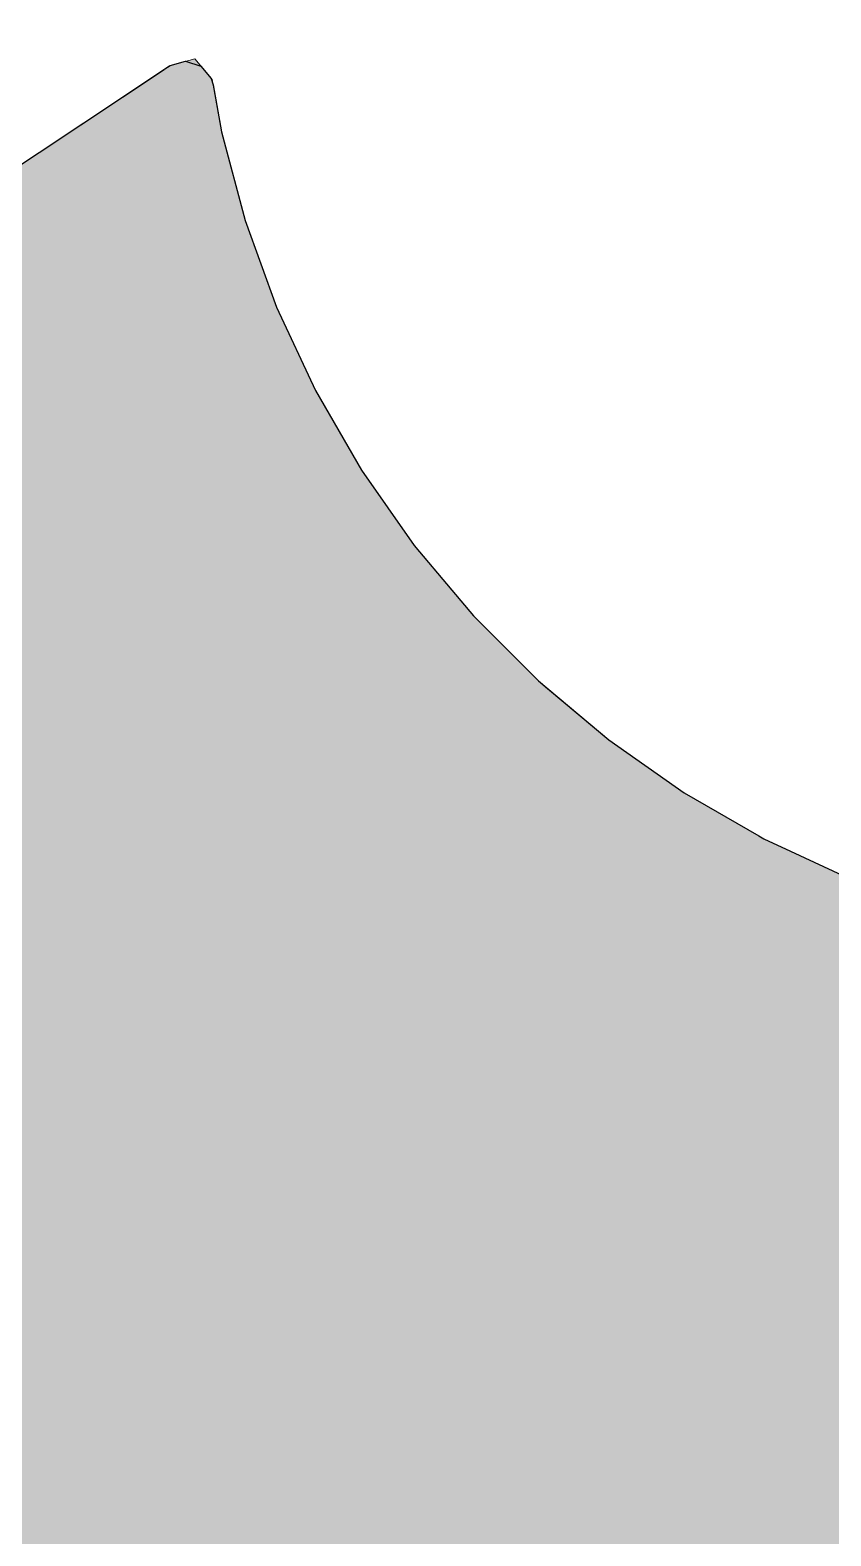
# Model space of a CAD drawing. Header units: millimetres. Extents: x -3894 to -3474, y -291 to 6.
# Drawn here: x -3740.47 to -3736.98, y -65.32 to -58.74 of the extents above; entities that cross this region are included whole.
import ezdxf

# ---------------------------------------------------------------- set-up
doc = ezdxf.new("R2010")
doc.units = ezdxf.units.MM
doc.layers.add('BLACK', color=7, linetype='Continuous')

msp = doc.modelspace()

# ---------------------------------------------------------------- hatches: boundary and pattern name
msp.add_hatch(color=256).paths.add_polyline_path([(-3737.9462, -61.8393), (-3737.6171, -62.0698), (-3737.2692, -62.2706), (-3737.2692, -62.2706), (-3737.1525, -62.3251), (-3736.9051, -62.4404), (-3736.5276, -62.5778), (-3736.5276, -62.5778), (-3736.5276, -62.5778), (-3736.4219, -62.6061), (-3736.1396, -62.6818), (-3735.744, -62.7515), (-3735.5439, -62.769), (-3734.6675, -75.4013), (-3740.1437, -75.7812), (-3740.0409, -75.5837), (-3739.8704, -75.1722), (-3739.7365, -74.7474), (-3739.6401, -74.3126), (-3739.582, -73.871), (-3739.5625, -73.4261), (-3739.5706, -73.2418), (-3739.582, -72.9811), (-3739.6401, -72.5395), (-3739.7365, -72.1047), (-3739.8704, -71.6799), (-3739.96, -71.4638), (-3740.0409, -71.2684), (-3740.2465, -70.8734), (-3740.2465, -70.8734), (-3740.2465, -70.8734), (-3740.4858, -70.4977), (-3740.757, -70.1444), (-3740.757, -70.1444), (-3740.8281, -70.0668), (-3741.0579, -69.816), (-3741.3862, -69.5151), (-3741.3863, -69.5151), (-3741.7396, -69.244), (-3741.8719, -69.1597), (-3742.0428, -69.0508), (-3742.1152, -69.0047), (-3742.1152, -69.0047), (-3742.5103, -68.799), (-3742.9218, -68.6286), (-3742.9218, -68.6286), (-3743.3465, -68.4947), (-3743.7814, -68.3983), (-3744.2229, -68.3401), (-3744.6679, -68.3207), (-3745.1129, -68.3401), (-3745.5544, -68.3983), (-3745.9893, -68.4947), (-3746.414, -68.6286), (-3746.4141, -68.6286), (-3746.8255, -68.799), (-3747.2206, -69.0047), (-3747.5962, -69.244), (-3747.9496, -69.5151), (-3747.9496, -69.5151), (-3748.2779, -69.816), (-3748.2779, -69.816), (-3748.5788, -70.1444), (-3749.7263, -68.7566), (-3749.4267, -68.2888), (-3749.4209, -68.2797), (-3748.7835, -67.3563), (-3748.1147, -66.4556), (-3747.4152, -65.5784), (-3747.363, -65.5174), (-3747.0177, -65.1138), (-3746.6859, -64.726), (-3745.9275, -63.8991), (-3745.1411, -63.099), (-3744.3275, -62.3265), (-3743.4877, -61.5825), (-3742.6228, -60.868), (-3741.7337, -60.1837), (-3740.8215, -59.5305), (-3739.8651, -58.8945), (-3739.7545, -58.8643), (-3739.6788, -58.9551), (-3739.6386, -59.1827), (-3739.6386, -59.1827), (-3739.5347, -59.5708), (-3739.3973, -59.9483), (-3739.3973, -59.9483), (-3739.2275, -60.3123), (-3739.2275, -60.3124), (-3739.0266, -60.6602), (-3739.0266, -60.6603), (-3738.7962, -60.9893), (-3738.6314, -61.1857), (-3738.538, -61.2971), (-3738.2539, -61.5811)])

# ---------------------------------------------------------------- linework, layer by layer
at = {"color": 7, "lineweight": 0}
for p, q in [((-3740.8215, -59.5305), (-3739.8651, -58.8945)), ((-3739.889, -58.9104), (-3740.8197, -59.5294)), ((-3739.8855, -58.9081), (-3739.889, -58.9104)), ((-3739.862, -58.8936), (-3739.8855, -58.9081)), ((-3739.8651, -58.8945), (-3739.7545, -58.8643)), ((-3739.7946, -58.8752), (-3739.862, -58.8936)), ((-3739.7279, -58.8962), (-3739.7946, -58.8752)), ((-3739.7545, -58.8643), (-3739.6788, -58.9551)), ((-3739.6832, -58.9498), (-3739.7279, -58.8962)), ((-3739.6748, -58.9777), (-3739.6832, -58.9498)), ((-3739.6788, -58.9551), (-3739.6386, -59.1827)), ((-3739.6386, -59.1827), (-3739.6748, -58.9777)), ((-3739.5347, -59.5708), (-3739.6386, -59.1827)), ((-3739.6386, -59.1827), (-3739.6386, -59.1827)), ((-3739.6386, -59.1827), (-3739.5347, -59.5708)), ((-3739.3973, -59.9483), (-3739.5347, -59.5708)), ((-3739.5347, -59.5708), (-3739.3973, -59.9483)), ((-3739.2275, -60.3123), (-3739.3973, -59.9483)), ((-3739.3973, -59.9483), (-3739.3973, -59.9483)), ((-3739.3973, -59.9483), (-3739.3973, -59.9483)), ((-3739.3973, -59.9483), (-3739.2275, -60.3123)), ((-3739.0266, -60.6603), (-3739.2275, -60.3123)), ((-3739.2275, -60.3123), (-3739.2275, -60.3124)), ((-3739.2275, -60.3124), (-3739.0266, -60.6602)), ((-3739.0266, -60.6602), (-3739.0266, -60.6603)), ((-3738.7962, -60.9893), (-3739.0266, -60.6603)), ((-3739.0266, -60.6603), (-3738.7962, -60.9893)), ((-3738.6314, -61.1857), (-3738.7962, -60.9893)), ((-3738.7962, -60.9893), (-3738.6314, -61.1857)), ((-3738.538, -61.2971), (-3738.6314, -61.1857)), ((-3738.6314, -61.1857), (-3738.538, -61.2971)), ((-3738.2539, -61.5811), (-3738.538, -61.2971)), ((-3738.538, -61.2971), (-3738.2539, -61.5811)), ((-3738.2143, -61.6144), (-3738.2539, -61.5811)), ((-3738.2539, -61.5811), (-3737.9462, -61.8393)), ((-3737.9462, -61.8393), (-3738.2143, -61.6144)), ((-3737.6171, -62.0698), (-3737.9462, -61.8393)), ((-3737.9462, -61.8393), (-3737.6171, -62.0698)), ((-3737.2692, -62.2706), (-3737.6171, -62.0698)), ((-3737.6171, -62.0698), (-3737.2692, -62.2706)), ((-3737.1525, -62.3251), (-3737.2692, -62.2706)), ((-3737.2692, -62.2706), (-3737.2692, -62.2706)), ((-3737.2692, -62.2706), (-3737.1525, -62.3251)), ((-3736.9051, -62.4404), (-3737.1525, -62.3251)), ((-3737.1525, -62.3251), (-3736.9051, -62.4404))]:
    msp.add_line(p, q, dxfattribs=at)
msp.add_arc((-3722.3596, -86.2771), 33.5, 360, 180, dxfattribs=at)
at = {"layer": 'BLACK', "linetype": 'Continuous'}
for p, q in [((-3740.8197, -59.5294), (-3739.889, -58.9104)), ((-3739.889, -58.9104), (-3739.8855, -58.9081)), ((-3739.8855, -58.9081), (-3739.862, -58.8936)), ((-3739.862, -58.8936), (-3739.7946, -58.8752)), ((-3739.7946, -58.8752), (-3739.7279, -58.8962)), ((-3739.7279, -58.8962), (-3739.6832, -58.9498)), ((-3739.6832, -58.9498), (-3739.6748, -58.9777)), ((-3739.6748, -58.9777), (-3739.6386, -59.1827)), ((-3739.6386, -59.1827), (-3739.6386, -59.1827)), ((-3739.6386, -59.1827), (-3739.5347, -59.5708)), ((-3739.5347, -59.5708), (-3739.5347, -59.5708)), ((-3739.5347, -59.5708), (-3739.5347, -59.5708)), ((-3739.5347, -59.5708), (-3739.3973, -59.9483)), ((-3739.3973, -59.9483), (-3739.3973, -59.9483)), ((-3739.3973, -59.9483), (-3739.3973, -59.9483)), ((-3739.3973, -59.9483), (-3739.2275, -60.3123)), ((-3739.2275, -60.3123), (-3739.2275, -60.3124)), ((-3739.2275, -60.3124), (-3739.0266, -60.6602)), ((-3739.0266, -60.6602), (-3739.0266, -60.6603)), ((-3739.0266, -60.6603), (-3738.7962, -60.9893)), ((-3738.7962, -60.9893), (-3738.6314, -61.1857)), ((-3738.6314, -61.1857), (-3738.538, -61.2971)), ((-3738.538, -61.2971), (-3738.2539, -61.5811)), ((-3738.2539, -61.5811), (-3738.2143, -61.6144)), ((-3738.2143, -61.6144), (-3737.9462, -61.8393)), ((-3737.9462, -61.8393), (-3737.9462, -61.8394)), ((-3737.9462, -61.8394), (-3737.9462, -61.8394)), ((-3737.9462, -61.8394), (-3737.6171, -62.0698)), ((-3737.6171, -62.0698), (-3737.291, -62.258)), ((-3737.291, -62.258), (-3737.2692, -62.2706)), ((-3737.2692, -62.2706), (-3737.2692, -62.2706)), ((-3737.2692, -62.2706), (-3737.1525, -62.3251)), ((-3737.1525, -62.3251), (-3736.9051, -62.4404))]:
    msp.add_line(p, q, dxfattribs=at)
at = {"layer": 'BLACK'}
msp.add_arc((-3722.3596, -86.2771), 33.5, 0, 180, dxfattribs=at)

doc.saveas('drawing.dxf')
